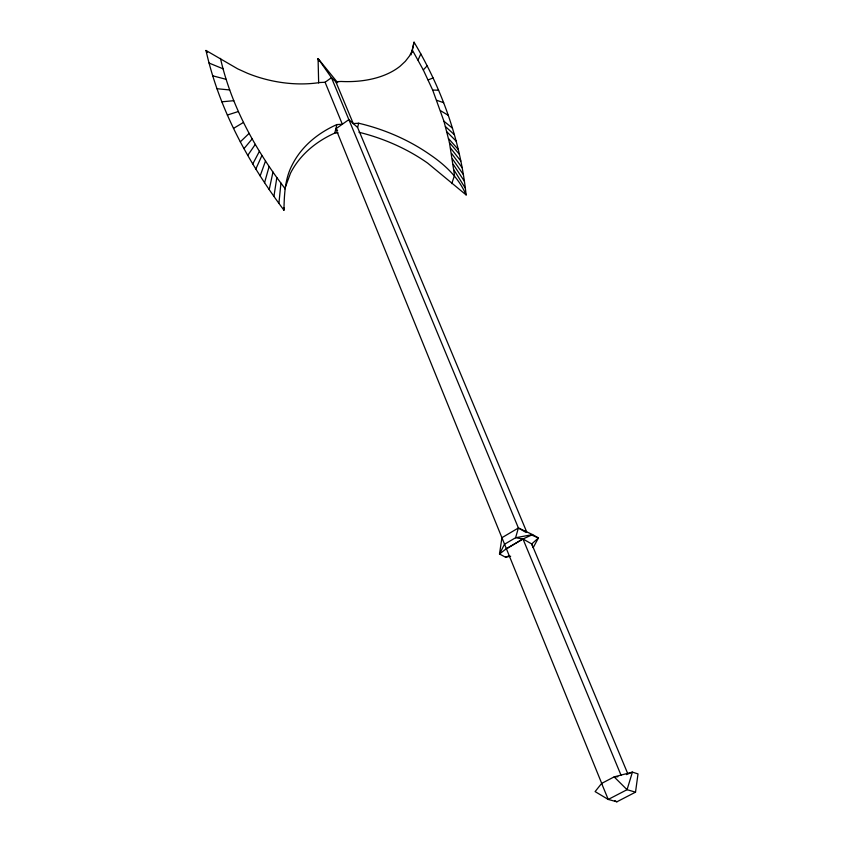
<?xml version="1.0" encoding="UTF-8"?>
<svg xmlns="http://www.w3.org/2000/svg" width="844" height="844" viewBox="0 0 844 844"><rect width="100%" height="100%" fill="white"/><g stroke="black" fill="none" stroke-linecap="round" stroke-linejoin="round"><path stroke-width="1.27" d="M283.943 210.177C284.259 194.732 284.871 178.696 292.298 164.738A149.029 103.801 18.6 0 1 336.851 124.574L342.337 124.237L325.088 82.258L319.707 82.533A92.07 57.403 13.5 0 1 247.345 73.228L237.723 68.87L205.989 50.45C219.029 108.897 248.263 162.544 283.943 210.177L283.795 207.571M278.921 203.288L280.925 183.074M635.511 792.168L638.011 773.916L632.42 772.123L614.147 776.881L601.624 783.432L595.104 791.598L608.239 799.447L616.89 801.8L635.511 792.168L627.05 789.689L614.147 776.881L617.882 776.733M273.92 196.441L276.832 177.567C251.111 141.686 230.296 101.628 220.463 58.384M358.974 132.265A152.416 108.749 15.3 0 1 427.686 163.135L466.12 194.922C460.465 140.937 441.866 88.694 414.056 42.2L411.809 52.718M269.225 189.562L272.971 172.018M411.049 54.881L414.056 42.2M284.734 188.866L290.463 173.284A148.101 103.728 18.5 0 1 334.804 133.067L336.851 124.574M526.667 531.857L357.603 127.465L358.689 123.235A153.397 108.855 15.4 0 1 430.282 154.853C445.41 165.118 458.746 177.862 466.12 194.922M264.552 182.726L269.13 166.5M318.663 82.965L318.072 58.574L331.449 77.69L518.406 527.985L515.578 537.744L504.48 544.264L499.511 554.002L505.503 557.198L510.662 556.228M451.751 183.623L454.515 175.404L449.441 142.594L443.944 121.241L432.687 90.076L423.298 69.936L412.473 50.324L409.445 56.042L405.32 61.338L400.151 66.17A90.635 56.21 14.7 0 1 341.155 81.467L335.817 81.731L331.449 77.69L325.088 82.258M260.174 175.858L265.522 160.961M418.065 60.061L420.797 53.921M255.816 169.043L261.946 155.444M252.778 163.915L259.435 151.287M247.735 155.412L255.268 144.398M244.011 148.618L252.187 138.88M423.298 69.936L427.138 65.832M240.297 141.855L249.117 133.384M601.92 783.897L335.828 128.837L348.857 119.626L357.603 127.465M233.503 128.393L243.483 122.422M506.421 548.8L522.963 538.968L532.627 534.611L538.419 537.976L533.176 547.682L531.731 543.947L522.963 538.968L515.578 537.744L532.627 534.611L518.406 527.985L501.916 537.702L499.511 554.002L506.379 548.684L522.963 538.968L621.11 775.372M626.417 774.602L632.42 772.123L627.05 789.689L608.239 799.447L601.624 783.432M428.182 79.937L433.077 77.933M505.503 557.198L509.175 555.827M227.352 115.048L238.367 111.524M221.835 101.818L233.767 100.689M334.804 133.067L338.075 132.856M358.689 123.235L353.256 123.572L335.817 81.731M432.687 90.076L438.585 90.213M216.94 88.725L229.673 89.949M212.677 75.802L226.097 79.315M436.823 100.341L443.67 102.683M209.027 63.036L223.027 68.786M531.678 535.033L538.419 537.976L531.731 543.947L627.567 773.178M614.611 800.576L616.89 801.8M518.406 527.985L526.086 532.437M440.579 110.722L448.301 115.343M443.944 121.241L452.489 128.172M335.828 128.837L337.6 130.387M445.41 126.526L454.336 134.66M446.898 131.854L456.203 141.18M448.491 138.553L458.218 149.399M449.441 142.594L459.431 154.368M337.695 82.712L318.072 58.574L318.716 61.063M450.506 147.995L460.803 161.014M205.989 50.45L207.54 52.412M276.832 177.567L285.05 188.613M451.572 153.429L462.174 167.724M452.416 158.883L463.282 174.455M453.26 164.369L464.4 181.238M453.882 169.866L465.255 188.054"/></g></svg>
